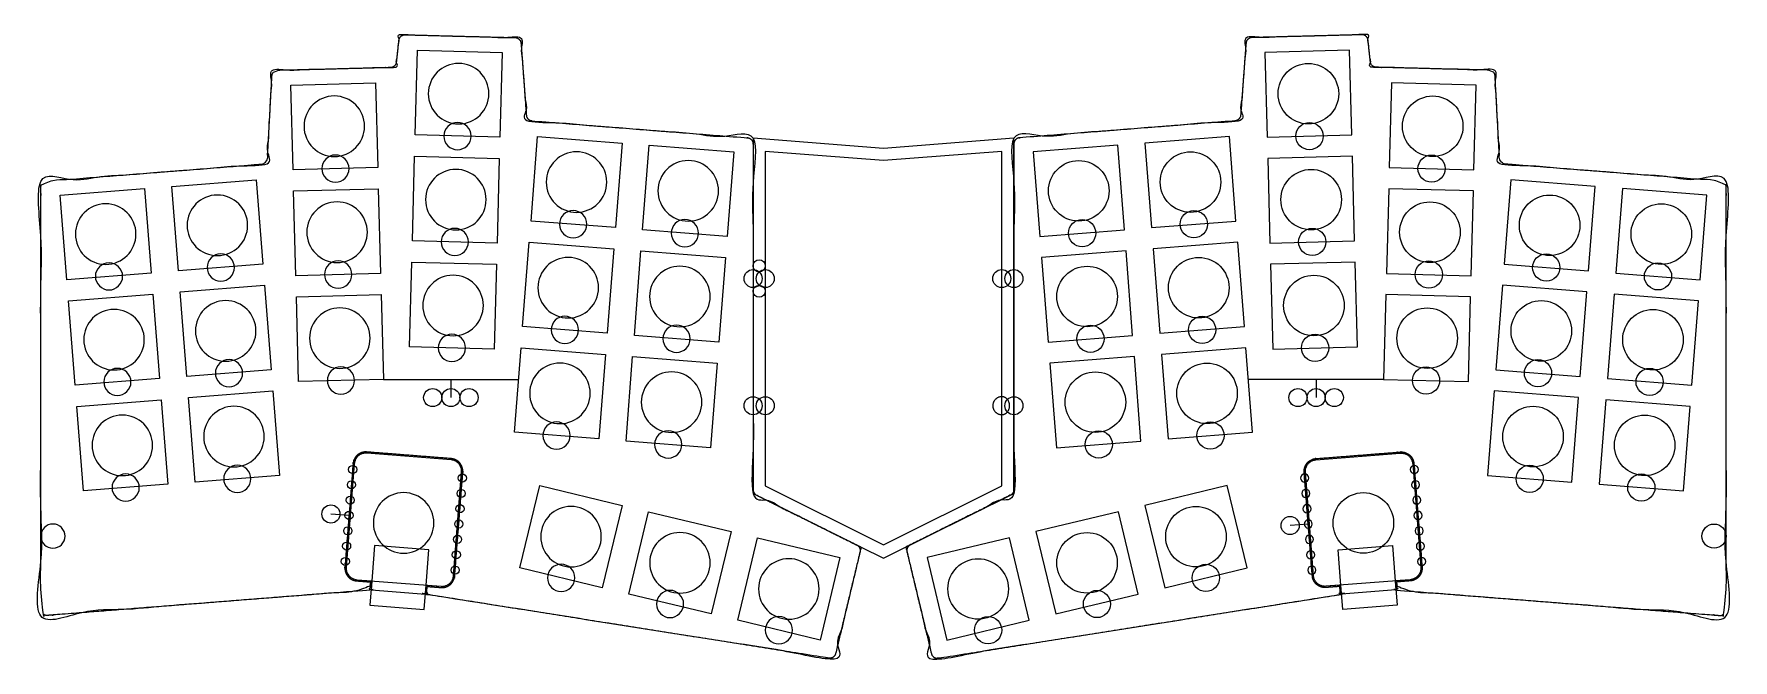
# Model space of a CAD drawing. Header units: millimetres. Extents: x -175 to 105, y -43 to 61.
import ezdxf

# ---------------------------------------------------------------- set-up
doc = ezdxf.new("R2010")
doc.units = ezdxf.units.MM
for name, color, linetype, true_color in [('helpers3', 18, 'Continuous', 0x000000), ('pcb-edgecuts', 204, 'Continuous', 0x7800b4), ('pcb-guides', 230, 'Continuous', 0xff0083)]:
    doc.layers.add(name, color=color, linetype=linetype, true_color=true_color)

msp = doc.modelspace()

# ---------------------------------------------------------------- linework, layer by layer
at = {"layer": 'helpers3'}
for points in [[(-38.69, -23.95), (-56.54, -15.07), (-56.54, 43.58), (-93.92, 46.52), (-94.93, 60.17), (-114.93, 60.7), (-115.51, 55.33), (-135.96, 54.79), (-136.8, 39.38), (-174.18, 36.44), (-174.18, -35.32), (-119.85, -31.04), (-119.74, -29.7), (-122.02, -29.52), (-122.17, -29.51), (-122.32, -29.48), (-122.46, -29.44), (-122.6, -29.39), (-122.74, -29.34), (-122.88, -29.27), (-123, -29.19), (-123.12, -29.1), (-123.24, -29.01), (-123.35, -28.9), (-123.45, -28.79), (-123.55, -28.67), (-123.63, -28.55), (-123.71, -28.42), (-123.77, -28.29), (-123.83, -28.15), (-123.88, -28), (-123.91, -27.86), (-123.94, -27.71), (-123.95, -27.56), (-123.96, -27.41), (-123.95, -27.26), (-122.61, -10.16), (-122.59, -10.02), (-122.56, -9.87), (-122.52, -9.73), (-122.48, -9.59), (-122.42, -9.45), (-122.35, -9.31), (-122.27, -9.18), (-122.18, -9.06), (-122.09, -8.95), (-121.99, -8.84), (-121.87, -8.73), (-121.76, -8.64), (-121.63, -8.56), (-121.5, -8.48), (-121.37, -8.41), (-121.23, -8.36), (-121.09, -8.31), (-120.94, -8.27), (-120.79, -8.25), (-120.64, -8.23), (-120.49, -8.23), (-120.35, -8.24), (-106.41, -9.33), (-106.26, -9.35), (-106.12, -9.38), (-105.98, -9.41), (-105.83, -9.46), (-105.69, -9.52), (-105.56, -9.59), (-105.43, -9.67), (-105.31, -9.75), (-105.19, -9.85), (-105.08, -9.95), (-104.98, -10.06), (-104.89, -10.18), (-104.8, -10.31), (-104.73, -10.44), (-104.66, -10.57), (-104.6, -10.71), (-104.56, -10.85), (-104.52, -11), (-104.49, -11.15), (-104.48, -11.29), (-104.48, -11.44), (-104.48, -11.59), (-105.83, -28.69), (-105.84, -28.84), (-105.87, -28.98), (-105.91, -29.13), (-105.96, -29.27), (-106.02, -29.41), (-106.09, -29.55), (-106.16, -29.67), (-106.25, -29.79), (-106.35, -29.91), (-106.45, -30.02), (-106.56, -30.12), (-106.68, -30.22), (-106.8, -30.3), (-106.93, -30.38), (-107.07, -30.44), (-107.2, -30.5), (-107.35, -30.55), (-107.49, -30.58), (-107.64, -30.61), (-107.79, -30.62), (-107.94, -30.63), (-108.09, -30.62), (-110.37, -30.44), (-110.47, -31.76), (-43.13, -42.43), (-38.69, -23.95)], [(-31.31, -23.95), (-13.46, -15.07), (-13.46, 43.58), (23.92, 46.52), (24.93, 60.17), (44.93, 60.7), (45.51, 55.33), (65.96, 54.79), (66.8, 39.38), (104.18, 36.44), (104.18, -35.32), (49.85, -31.04), (49.74, -29.7), (52.02, -29.52), (52.17, -29.51), (52.32, -29.48), (52.46, -29.44), (52.6, -29.39), (52.74, -29.34), (52.88, -29.27), (53, -29.19), (53.12, -29.1), (53.24, -29.01), (53.35, -28.9), (53.45, -28.79), (53.55, -28.67), (53.63, -28.55), (53.71, -28.42), (53.77, -28.29), (53.83, -28.15), (53.88, -28), (53.91, -27.86), (53.94, -27.71), (53.95, -27.56), (53.96, -27.41), (53.95, -27.26), (52.61, -10.16), (52.59, -10.02), (52.56, -9.87), (52.52, -9.73), (52.48, -9.59), (52.42, -9.45), (52.35, -9.31), (52.27, -9.18), (52.18, -9.06), (52.09, -8.95), (51.99, -8.84), (51.87, -8.73), (51.76, -8.64), (51.63, -8.56), (51.5, -8.48), (51.37, -8.41), (51.23, -8.36), (51.09, -8.31), (50.94, -8.27), (50.79, -8.25), (50.64, -8.23), (50.49, -8.23), (50.35, -8.24), (36.41, -9.33), (36.26, -9.35), (36.12, -9.38), (35.98, -9.41), (35.83, -9.46), (35.69, -9.52), (35.56, -9.59), (35.43, -9.67), (35.31, -9.75), (35.19, -9.85), (35.08, -9.95), (34.98, -10.06), (34.89, -10.18), (34.8, -10.31), (34.73, -10.44), (34.66, -10.57), (34.6, -10.71), (34.56, -10.85), (34.52, -11), (34.49, -11.15), (34.48, -11.29), (34.48, -11.44), (34.48, -11.59), (35.83, -28.69), (35.84, -28.84), (35.87, -28.98), (35.91, -29.13), (35.96, -29.27), (36.02, -29.41), (36.09, -29.55), (36.16, -29.67), (36.25, -29.79), (36.35, -29.91), (36.45, -30.02), (36.56, -30.12), (36.68, -30.22), (36.8, -30.3), (36.93, -30.38), (37.07, -30.44), (37.2, -30.5), (37.35, -30.55), (37.49, -30.58), (37.64, -30.61), (37.79, -30.62), (37.94, -30.63), (38.09, -30.62), (40.37, -30.44), (40.47, -31.76), (-26.87, -42.43), (-31.31, -23.95)]]:
    msp.add_open_spline(points, degree=1, knots=[0, 0, 19.936285, 78.586355, 116.086355, 129.776486, 149.776486, 155.177908, 175.627199, 191.061565, 228.561565, 300.31621, 354.818609, 356.159046, 358.446869, 358.595399, 358.74432, 358.891594, 359.042783, 359.194603, 359.347394, 359.494757, 359.644408, 359.794646, 359.944856, 360.095985, 360.247114, 360.397324, 360.547562, 360.697213, 360.844577, 360.997368, 361.149187, 361.300376, 361.44765, 361.596571, 361.745102, 378.897507, 379.046038, 379.194959, 379.342233, 379.493422, 379.645241, 379.798032, 379.945396, 380.095047, 380.245285, 380.395495, 380.546624, 380.697753, 380.847963, 380.998201, 381.147852, 381.295215, 381.448006, 381.599826, 381.751015, 381.898289, 382.04721, 382.19574, 396.173145, 396.321676, 396.470597, 396.617871, 396.76906, 396.92088, 397.073671, 397.221034, 397.370685, 397.520923, 397.671133, 397.822262, 397.973391, 398.123601, 398.273839, 398.42349, 398.570854, 398.723644, 398.875464, 399.026653, 399.173927, 399.322848, 399.471379, 416.623784, 416.772315, 416.921236, 417.068509, 417.219699, 417.371518, 417.524309, 417.671672, 417.821324, 417.971562, 418.121772, 418.2729, 418.424029, 418.574239, 418.724477, 418.874129, 419.021492, 419.174283, 419.326102, 419.477292, 419.624565, 419.773486, 419.922017, 422.20984, 423.53434, 491.719338, 510.719338, 510.719338], dxfattribs=at)
at = {"layer": 'pcb-edgecuts'}
for points in [[(-56.54, 43.58), (-56.54, -15.07), (-38.69, -23.95), (-35, -25.79), (-13.46, -15.07), (-13.46, 43.58), (-35, 41.88)], [(-54.54, 41.41), (-54.54, -13.83), (-35, -23.56), (-15.46, -13.83), (-15.46, 41.41), (-35, 39.88)]]:
    msp.add_lwpolyline(points, close=True, dxfattribs=at)
for centre in [(-55.54, 22.52), (-55.54, 18.31)]:
    msp.add_circle(centre, 1, dxfattribs=at)
for points in [[(-38.88, -24.73), (-38.69, -23.95), (-39.4, -23.6), (-47.69, -19.47), (-55.98, -15.35), (-56.54, -15.07), (-56.54, -14.45), (-56.54, 14.1), (-56.54, 42.65), (-56.54, 43.58), (-57.46, 43.65), (-75.26, 45.05), (-93.07, 46.45), (-93.92, 46.52), (-93.99, 47.38), (-94.43, 53.32), (-94.87, 59.27), (-94.93, 60.17), (-95.84, 60.2), (-104.92, 60.43), (-114.01, 60.67), (-114.93, 60.7), (-115.03, 59.78), (-115.22, 57.99), (-115.42, 56.2), (-115.51, 55.33), (-116.39, 55.3), (-125.71, 55.06), (-135.03, 54.82), (-135.96, 54.79), (-136.01, 53.87), (-136.38, 47.06), (-136.75, 40.25), (-136.8, 39.38), (-137.67, 39.31), (-155.46, 37.91), (-173.26, 36.51), (-174.18, 36.44), (-174.18, 35.51), (-174.18, 0.64), (-174.18, -34.23), (-174.18, -34.67), (-173.86, -34.97), (-173.54, -35.27), (-173.1, -35.23), (-146.47, -33.14), (-119.85, -31.04), (-119.79, -30.37), (-119.74, -29.7), (-120.88, -29.61), (-122.02, -29.52), (-122.1, -29.52), (-122.17, -29.51), (-122.24, -29.49), (-122.32, -29.48), (-122.39, -29.46), (-122.46, -29.44), (-122.53, -29.42), (-122.6, -29.39), (-122.67, -29.36), (-122.74, -29.34), (-122.81, -29.3), (-122.88, -29.27), (-122.94, -29.23), (-123, -29.19), (-123.06, -29.15), (-123.12, -29.1), (-123.18, -29.05), (-123.24, -29.01), (-123.3, -28.96), (-123.35, -28.9), (-123.4, -28.85), (-123.45, -28.79), (-123.5, -28.73), (-123.55, -28.67), (-123.59, -28.61), (-123.63, -28.55), (-123.67, -28.49), (-123.71, -28.42), (-123.74, -28.35), (-123.77, -28.29), (-123.8, -28.22), (-123.83, -28.15), (-123.85, -28.08), (-123.88, -28), (-123.9, -27.93), (-123.91, -27.86), (-123.93, -27.78), (-123.94, -27.71), (-123.95, -27.64), (-123.95, -27.56), (-123.95, -27.49), (-123.96, -27.41), (-123.95, -27.34), (-123.95, -27.26), (-123.28, -18.71), (-122.61, -10.16), (-122.6, -10.09), (-122.59, -10.02), (-122.57, -9.94), (-122.56, -9.87), (-122.54, -9.8), (-122.52, -9.73), (-122.5, -9.66), (-122.48, -9.59), (-122.45, -9.52), (-122.42, -9.45), (-122.38, -9.38), (-122.35, -9.31), (-122.31, -9.25), (-122.27, -9.18), (-122.23, -9.12), (-122.18, -9.06), (-122.14, -9), (-122.09, -8.95), (-122.04, -8.89), (-121.99, -8.84), (-121.93, -8.78), (-121.87, -8.73), (-121.81, -8.69), (-121.76, -8.64), (-121.69, -8.6), (-121.63, -8.56), (-121.57, -8.52), (-121.5, -8.48), (-121.43, -8.45), (-121.37, -8.41), (-121.3, -8.39), (-121.23, -8.36), (-121.16, -8.33), (-121.09, -8.31), (-121.01, -8.29), (-120.94, -8.27), (-120.86, -8.26), (-120.79, -8.25), (-120.72, -8.24), (-120.64, -8.23), (-120.57, -8.23), (-120.49, -8.23), (-120.42, -8.23), (-120.35, -8.24), (-113.38, -8.78), (-106.41, -9.33), (-106.34, -9.34), (-106.26, -9.35), (-106.19, -9.36), (-106.12, -9.38), (-106.05, -9.4), (-105.98, -9.41), (-105.9, -9.44), (-105.83, -9.46), (-105.76, -9.49), (-105.69, -9.52), (-105.62, -9.56), (-105.56, -9.59), (-105.49, -9.63), (-105.43, -9.67), (-105.37, -9.71), (-105.31, -9.75), (-105.25, -9.8), (-105.19, -9.85), (-105.14, -9.9), (-105.08, -9.95), (-105.03, -10.01), (-104.98, -10.06), (-104.93, -10.12), (-104.89, -10.18), (-104.84, -10.24), (-104.8, -10.31), (-104.76, -10.37), (-104.73, -10.44), (-104.69, -10.5), (-104.66, -10.57), (-104.63, -10.64), (-104.6, -10.71), (-104.58, -10.78), (-104.56, -10.85), (-104.54, -10.92), (-104.52, -11), (-104.51, -11.07), (-104.49, -11.15), (-104.49, -11.22), (-104.48, -11.29), (-104.48, -11.37), (-104.48, -11.44), (-104.48, -11.52), (-104.48, -11.59), (-105.15, -20.14), (-105.83, -28.69), (-105.84, -28.76), (-105.84, -28.84), (-105.86, -28.91), (-105.87, -28.98), (-105.89, -29.06), (-105.91, -29.13), (-105.93, -29.2), (-105.96, -29.27), (-105.99, -29.34), (-106.02, -29.41), (-106.05, -29.48), (-106.09, -29.55), (-106.12, -29.61), (-106.16, -29.67), (-106.21, -29.73), (-106.25, -29.79), (-106.3, -29.85), (-106.35, -29.91), (-106.4, -29.97), (-106.45, -30.02), (-106.5, -30.07), (-106.56, -30.12), (-106.62, -30.17), (-106.68, -30.22), (-106.74, -30.26), (-106.8, -30.3), (-106.87, -30.34), (-106.93, -30.38), (-107, -30.41), (-107.07, -30.44), (-107.13, -30.47), (-107.2, -30.5), (-107.27, -30.52), (-107.35, -30.55), (-107.42, -30.56), (-107.49, -30.58), (-107.57, -30.6), (-107.64, -30.61), (-107.72, -30.62), (-107.79, -30.62), (-107.86, -30.62), (-107.94, -30.63), (-108.01, -30.62), (-108.09, -30.62), (-109.23, -30.53), (-110.37, -30.44), (-110.42, -31.1), (-110.47, -31.76), (-77.26, -37.02), (-44.04, -42.28), (-43.13, -42.43), (-42.91, -41.53), (-40.89, -33.13), (-38.88, -24.73)], [(-31.12, -24.73), (-31.31, -23.95), (-30.6, -23.6), (-22.31, -19.47), (-14.02, -15.35), (-13.46, -15.07), (-13.46, -14.45), (-13.46, 14.1), (-13.46, 42.65), (-13.46, 43.58), (-12.54, 43.65), (5.26, 45.05), (23.07, 46.45), (23.92, 46.52), (23.99, 47.38), (24.43, 53.32), (24.87, 59.27), (24.93, 60.17), (25.84, 60.2), (34.92, 60.43), (44.01, 60.67), (44.93, 60.7), (45.03, 59.78), (45.22, 57.99), (45.42, 56.2), (45.51, 55.33), (46.39, 55.3), (55.71, 55.06), (65.03, 54.82), (65.96, 54.79), (66.01, 53.87), (66.38, 47.06), (66.75, 40.25), (66.8, 39.38), (67.67, 39.31), (85.46, 37.91), (103.26, 36.51), (104.18, 36.44), (104.18, 35.51), (104.18, 0.64), (104.18, -34.23), (104.18, -34.67), (103.86, -34.97), (103.54, -35.27), (103.1, -35.23), (76.47, -33.14), (49.85, -31.04), (49.79, -30.37), (49.74, -29.7), (50.88, -29.61), (52.02, -29.52), (52.1, -29.52), (52.17, -29.51), (52.24, -29.49), (52.32, -29.48), (52.39, -29.46), (52.46, -29.44), (52.53, -29.42), (52.6, -29.39), (52.67, -29.36), (52.74, -29.34), (52.81, -29.3), (52.88, -29.27), (52.94, -29.23), (53, -29.19), (53.06, -29.15), (53.12, -29.1), (53.18, -29.05), (53.24, -29.01), (53.3, -28.96), (53.35, -28.9), (53.4, -28.85), (53.45, -28.79), (53.5, -28.73), (53.55, -28.67), (53.59, -28.61), (53.63, -28.55), (53.67, -28.49), (53.71, -28.42), (53.74, -28.35), (53.77, -28.29), (53.8, -28.22), (53.83, -28.15), (53.85, -28.08), (53.88, -28), (53.9, -27.93), (53.91, -27.86), (53.93, -27.78), (53.94, -27.71), (53.95, -27.64), (53.95, -27.56), (53.95, -27.49), (53.96, -27.41), (53.95, -27.34), (53.95, -27.26), (53.28, -18.71), (52.61, -10.16), (52.6, -10.09), (52.59, -10.02), (52.57, -9.94), (52.56, -9.87), (52.54, -9.8), (52.52, -9.73), (52.5, -9.66), (52.48, -9.59), (52.45, -9.52), (52.42, -9.45), (52.38, -9.38), (52.35, -9.31), (52.31, -9.25), (52.27, -9.18), (52.23, -9.12), (52.18, -9.06), (52.14, -9), (52.09, -8.95), (52.04, -8.89), (51.99, -8.84), (51.93, -8.78), (51.87, -8.73), (51.81, -8.69), (51.76, -8.64), (51.69, -8.6), (51.63, -8.56), (51.57, -8.52), (51.5, -8.48), (51.43, -8.45), (51.37, -8.41), (51.3, -8.39), (51.23, -8.36), (51.16, -8.33), (51.09, -8.31), (51.01, -8.29), (50.94, -8.27), (50.86, -8.26), (50.79, -8.25), (50.72, -8.24), (50.64, -8.23), (50.57, -8.23), (50.49, -8.23), (50.42, -8.23), (50.35, -8.24), (43.38, -8.78), (36.41, -9.33), (36.34, -9.34), (36.26, -9.35), (36.19, -9.36), (36.12, -9.38), (36.05, -9.4), (35.98, -9.41), (35.9, -9.44), (35.83, -9.46), (35.76, -9.49), (35.69, -9.52), (35.62, -9.56), (35.56, -9.59), (35.49, -9.63), (35.43, -9.67), (35.37, -9.71), (35.31, -9.75), (35.25, -9.8), (35.19, -9.85), (35.14, -9.9), (35.08, -9.95), (35.03, -10.01), (34.98, -10.06), (34.93, -10.12), (34.89, -10.18), (34.84, -10.24), (34.8, -10.31), (34.76, -10.37), (34.73, -10.44), (34.69, -10.5), (34.66, -10.57), (34.63, -10.64), (34.6, -10.71), (34.58, -10.78), (34.56, -10.85), (34.54, -10.92), (34.52, -11), (34.51, -11.07), (34.49, -11.15), (34.49, -11.22), (34.48, -11.29), (34.48, -11.37), (34.48, -11.44), (34.48, -11.52), (34.48, -11.59), (35.15, -20.14), (35.83, -28.69), (35.84, -28.76), (35.84, -28.84), (35.86, -28.91), (35.87, -28.98), (35.89, -29.06), (35.91, -29.13), (35.93, -29.2), (35.96, -29.27), (35.99, -29.34), (36.02, -29.41), (36.05, -29.48), (36.09, -29.55), (36.12, -29.61), (36.16, -29.67), (36.21, -29.73), (36.25, -29.79), (36.3, -29.85), (36.35, -29.91), (36.4, -29.97), (36.45, -30.02), (36.5, -30.07), (36.56, -30.12), (36.62, -30.17), (36.68, -30.22), (36.74, -30.26), (36.8, -30.3), (36.87, -30.34), (36.93, -30.38), (37, -30.41), (37.07, -30.44), (37.13, -30.47), (37.2, -30.5), (37.27, -30.52), (37.35, -30.55), (37.42, -30.56), (37.49, -30.58), (37.57, -30.6), (37.64, -30.61), (37.72, -30.62), (37.79, -30.62), (37.86, -30.62), (37.94, -30.63), (38.01, -30.62), (38.09, -30.62), (39.23, -30.53), (40.37, -30.44), (40.42, -31.1), (40.47, -31.76), (7.26, -37.02), (-25.96, -42.28), (-26.87, -42.43), (-27.09, -41.53), (-29.11, -33.13), (-31.12, -24.73)]]:
    msp.add_rational_spline(points, [1, 0.78236108422, 1, 1, 1, 0.850143358722, 1, 1, 1, 0.734322509436, 1, 1, 1, 0.758868967826, 1, 1, 1, 0.741561359101, 1, 1, 1, 0.735804092121, 1, 1, 1, 0.753278834836, 1, 1, 1, 0.735005085833, 1, 1, 1, 0.752502801215, 1, 1, 1, 0.734322509436, 1, 1, 1, 0.916187957117, 1, 0.916187957117, 1, 1, 1, 1, 1, 1, 1, 1, 1, 1, 1, 1, 1, 1, 1, 1, 1, 1, 1, 1, 1, 1, 1, 1, 1, 1, 1, 1, 1, 1, 1, 1, 1, 1, 1, 1, 1, 1, 1, 1, 1, 1, 1, 1, 1, 1, 1, 1, 1, 1, 1, 1, 1, 1, 1, 1, 1, 1, 1, 1, 1, 1, 1, 1, 1, 1, 1, 1, 1, 1, 1, 1, 1, 1, 1, 1, 1, 1, 1, 1, 1, 1, 1, 1, 1, 1, 1, 1, 1, 1, 1, 1, 1, 1, 1, 1, 1, 1, 1, 1, 1, 1, 1, 1, 1, 1, 1, 1, 1, 1, 1, 1, 1, 1, 1, 1, 1, 1, 1, 1, 1, 1, 1, 1, 1, 1, 1, 1, 1, 1, 1, 1, 1, 1, 1, 1, 1, 1, 1, 1, 1, 1, 1, 1, 1, 1, 1, 1, 1, 1, 1, 1, 1, 1, 1, 1, 1, 1, 1, 1, 1, 1, 1, 1, 1, 1, 1, 1, 1, 1, 1, 1, 1, 1, 1, 1, 1, 1, 1, 1, 1, 1, 1, 1, 1, 1, 1, 1, 1, 1, 1, 1, 1, 1, 1, 0.734322509436, 1, 1, 1], degree=2, knots=[0, 0, 0, 1.344697, 1.344697, 19.865531, 19.865531, 20.974609, 20.974609, 78.08092, 78.08092, 79.573177, 79.573177, 115.29061, 115.29061, 116.709053, 116.709053, 128.636316, 128.636316, 130.107119, 130.107119, 148.28208, 148.28208, 149.769966, 149.769966, 153.377924, 153.377924, 154.81345, 154.81345, 173.467097, 173.467097, 174.957341, 174.957341, 188.593982, 188.593982, 190.031867, 190.031867, 225.732278, 225.732278, 227.224534, 227.224534, 296.972995, 296.972995, 297.797663, 297.797663, 298.622331, 298.622331, 352.042937, 352.042937, 353.383374, 353.383374, 355.671196, 355.671196, 355.819727, 355.819727, 355.968648, 355.968648, 356.115922, 356.115922, 356.267111, 356.267111, 356.41893, 356.41893, 356.571721, 356.571721, 356.719085, 356.719085, 356.868736, 356.868736, 357.018974, 357.018974, 357.169184, 357.169184, 357.320313, 357.320313, 357.471442, 357.471442, 357.621652, 357.621652, 357.77189, 357.77189, 357.921541, 357.921541, 358.068904, 358.068904, 358.221695, 358.221695, 358.373515, 358.373515, 358.524704, 358.524704, 358.671978, 358.671978, 358.820899, 358.820899, 358.96943, 358.96943, 376.121834, 376.121834, 376.270365, 376.270365, 376.419286, 376.419286, 376.56656, 376.56656, 376.717749, 376.717749, 376.869569, 376.869569, 377.02236, 377.02236, 377.169723, 377.169723, 377.319374, 377.319374, 377.469612, 377.469612, 377.619822, 377.619822, 377.770951, 377.770951, 377.92208, 377.92208, 378.07229, 378.07229, 378.222528, 378.222528, 378.372179, 378.372179, 378.519543, 378.519543, 378.672334, 378.672334, 378.824153, 378.824153, 378.975342, 378.975342, 379.122616, 379.122616, 379.271537, 379.271537, 379.420068, 379.420068, 393.397473, 393.397473, 393.546004, 393.546004, 393.694925, 393.694925, 393.842199, 393.842199, 393.993388, 393.993388, 394.145207, 394.145207, 394.297998, 394.297998, 394.445362, 394.445362, 394.595013, 394.595013, 394.745251, 394.745251, 394.895461, 394.895461, 395.04659, 395.04659, 395.197719, 395.197719, 395.347929, 395.347929, 395.498166, 395.498166, 395.647818, 395.647818, 395.795181, 395.795181, 395.947972, 395.947972, 396.099791, 396.099791, 396.250981, 396.250981, 396.398254, 396.398254, 396.547175, 396.547175, 396.695706, 396.695706, 413.848111, 413.848111, 413.996642, 413.996642, 414.145563, 414.145563, 414.292837, 414.292837, 414.444026, 414.444026, 414.595846, 414.595846, 414.748637, 414.748637, 414.896, 414.896, 415.045651, 415.045651, 415.195889, 415.195889, 415.346099, 415.346099, 415.497228, 415.497228, 415.648357, 415.648357, 415.798567, 415.798567, 415.948805, 415.948805, 416.098456, 416.098456, 416.245819, 416.245819, 416.39861, 416.39861, 416.55043, 416.55043, 416.701619, 416.701619, 416.848893, 416.848893, 416.997814, 416.997814, 417.146345, 417.146345, 419.434167, 419.434167, 420.758668, 420.758668, 488.019275, 488.019275, 489.511532, 489.511532, 506.791057, 506.791057, 506.791057], dxfattribs=at)
at = {"layer": 'pcb-guides'}
for points in [[(-98.36, 43.76), (-112.36, 44.12), (-111.99, 58.12), (-98, 57.75)], [(28.36, 43.76), (42.36, 44.12), (41.99, 58.12), (28, 57.75)], [(-118.53, 38.74), (-132.53, 38.38), (-132.89, 52.37), (-118.9, 52.74)], [(48.53, 38.74), (62.53, 38.38), (62.89, 52.37), (48.9, 52.74)], [(-79.27, 28.82), (-93.22, 29.91), (-92.13, 43.87), (-78.17, 42.77)], [(-60.82, 27.36), (-74.78, 28.46), (-73.68, 42.42), (-59.73, 41.32)], [(-9.18, 27.36), (4.78, 28.46), (3.68, 42.42), (-10.27, 41.32)], [(9.27, 28.82), (23.22, 29.91), (22.13, 43.87), (8.17, 42.77)], [(-98.82, 26.26), (-112.82, 26.63), (-112.45, 40.63), (-98.46, 40.26)], [(28.82, 26.26), (42.82, 26.63), (42.45, 40.63), (28.46, 40.26)], [(-137.49, 22.77), (-151.45, 21.68), (-152.55, 35.63), (-138.59, 36.73)], [(67.49, 22.77), (81.45, 21.68), (82.55, 35.63), (68.59, 36.73)], [(-155.94, 21.32), (-169.89, 20.22), (-170.99, 34.18), (-157.04, 35.28)], [(-118.07, 21.25), (-132.07, 20.88), (-132.43, 34.88), (-118.44, 35.24)], [(48.07, 21.25), (62.07, 20.88), (62.43, 34.88), (48.44, 35.24)], [(85.94, 21.32), (99.89, 20.22), (100.99, 34.18), (87.04, 35.28)], [(-80.64, 11.37), (-94.6, 12.47), (-93.5, 26.43), (-79.54, 25.33)], [(10.64, 11.37), (24.6, 12.47), (23.5, 26.43), (9.54, 25.33)], [(-99.28, 8.77), (-113.28, 9.14), (-112.91, 23.13), (-98.91, 22.76)], [(-62.2, 9.92), (-76.15, 11.02), (-75.06, 24.97), (-61.1, 23.88)], [(-7.8, 9.92), (6.15, 11.02), (5.06, 24.97), (-8.9, 23.88)], [(29.28, 8.77), (43.28, 9.14), (42.91, 23.13), (28.91, 22.76)], [(-154.56, 3.88), (-168.52, 2.78), (-169.62, 16.74), (-155.66, 17.83)], [(-136.12, 5.33), (-150.08, 4.23), (-151.18, 18.19), (-137.22, 19.29)], [(-117.61, 3.75), (-131.61, 3.39), (-131.98, 17.38), (-117.98, 17.75)], [(47.61, 3.75), (61.61, 3.39), (61.98, 17.38), (47.98, 17.75)], [(66.12, 5.33), (80.08, 4.23), (81.18, 18.19), (67.22, 19.29)], [(84.56, 3.88), (98.52, 2.78), (99.62, 16.74), (85.66, 17.83)], [(-82.01, -6.08), (-95.97, -4.98), (-94.87, 8.98), (-80.92, 7.88)], [(12.01, -6.08), (25.97, -4.98), (24.87, 8.98), (10.92, 7.88)], [(-63.57, -7.53), (-77.53, -6.43), (-76.43, 7.53), (-62.47, 6.43)], [(-6.43, -7.53), (7.53, -6.43), (6.43, 7.53), (-7.53, 6.43)], [(-153.19, -13.57), (-167.15, -14.67), (-168.25, -0.71), (-154.29, 0.39)], [(-134.75, -12.12), (-148.71, -13.22), (-149.8, 0.74), (-135.85, 1.84)], [(64.75, -12.12), (78.71, -13.22), (79.8, 0.74), (65.85, 1.84)], [(83.19, -13.57), (97.15, -14.67), (98.25, -0.71), (84.29, 0.39)], [(-123.75, -27.28), (-123.76, -27.41), (-123.75, -27.55), (-123.74, -27.68), (-123.72, -27.82), (-123.68, -27.95), (-123.64, -28.08), (-123.59, -28.2), (-123.53, -28.33), (-123.46, -28.44), (-123.39, -28.56), (-123.3, -28.66), (-123.21, -28.76), (-123.11, -28.86), (-123, -28.94), (-122.89, -29.02), (-122.78, -29.09), (-122.66, -29.15), (-122.53, -29.21), (-122.4, -29.25), (-122.27, -29.28), (-122.14, -29.31), (-122, -29.33), (-108.07, -30.42), (-107.94, -30.43), (-107.8, -30.42), (-107.67, -30.41), (-107.53, -30.39), (-107.4, -30.35), (-107.27, -30.31), (-107.15, -30.26), (-107.03, -30.2), (-106.91, -30.13), (-106.8, -30.06), (-106.69, -29.97), (-106.59, -29.88), (-106.5, -29.78), (-106.41, -29.67), (-106.33, -29.56), (-106.26, -29.45), (-106.2, -29.33), (-106.14, -29.2), (-106.1, -29.07), (-106.07, -28.94), (-106.04, -28.81), (-106.03, -28.67), (-104.68, -11.58), (-104.68, -11.44), (-104.68, -11.31), (-104.69, -11.17), (-104.72, -11.04), (-104.75, -10.91), (-104.79, -10.78), (-104.84, -10.65), (-104.9, -10.53), (-104.97, -10.41), (-105.05, -10.3), (-105.13, -10.19), (-105.22, -10.09), (-105.32, -10), (-105.43, -9.91), (-105.54, -9.84), (-105.65, -9.77), (-105.78, -9.7), (-105.9, -9.65), (-106.03, -9.61), (-106.16, -9.57), (-106.29, -9.55), (-106.43, -9.53), (-120.36, -8.43), (-120.49, -8.43), (-120.63, -8.43), (-120.76, -8.45), (-120.9, -8.47), (-121.03, -8.5), (-121.16, -8.54), (-121.29, -8.6), (-121.41, -8.66), (-121.52, -8.73), (-121.64, -8.8), (-121.74, -8.89), (-121.85, -8.98), (-121.94, -9.08), (-122.02, -9.18), (-122.1, -9.29), (-122.17, -9.41), (-122.24, -9.53), (-122.29, -9.66), (-122.33, -9.79), (-122.36, -9.91), (-122.39, -10.05), (-122.41, -10.18)], [(-122.41, -10.18), (-123.75, -27.28), (-123.76, -27.41), (-123.75, -27.55), (-123.74, -27.68), (-123.72, -27.82), (-123.68, -27.95), (-123.64, -28.08), (-123.59, -28.2), (-123.53, -28.33), (-123.46, -28.44), (-123.39, -28.56), (-123.3, -28.66), (-123.21, -28.76), (-123.11, -28.86), (-123, -28.94), (-122.89, -29.02), (-122.78, -29.09), (-122.66, -29.15), (-122.53, -29.21), (-122.4, -29.25), (-122.27, -29.28), (-122.14, -29.31), (-122, -29.33), (-119.53, -29.52), (-119.84, -33.56), (-110.87, -34.26), (-110.55, -30.23), (-108.07, -30.42), (-107.94, -30.43), (-107.8, -30.42), (-107.67, -30.41), (-107.53, -30.39), (-107.4, -30.35), (-107.27, -30.31), (-107.15, -30.26), (-107.03, -30.2), (-106.91, -30.13), (-106.8, -30.06), (-106.69, -29.97), (-106.59, -29.88), (-106.5, -29.78), (-106.41, -29.67), (-106.33, -29.56), (-106.26, -29.45), (-106.2, -29.33), (-106.14, -29.2), (-106.1, -29.07), (-106.07, -28.94), (-106.04, -28.81), (-106.03, -28.67), (-104.68, -11.58), (-104.68, -11.44), (-104.68, -11.31), (-104.69, -11.17), (-104.72, -11.04), (-104.75, -10.91), (-104.79, -10.78), (-104.84, -10.65), (-104.9, -10.53), (-104.97, -10.41), (-105.05, -10.3), (-105.13, -10.19), (-105.22, -10.09), (-105.32, -10), (-105.43, -9.91), (-105.54, -9.84), (-105.65, -9.77), (-105.78, -9.7), (-105.9, -9.65), (-106.03, -9.61), (-106.16, -9.57), (-106.29, -9.55), (-106.43, -9.53), (-120.36, -8.43), (-120.49, -8.43), (-120.63, -8.43), (-120.76, -8.45), (-120.9, -8.47), (-121.03, -8.5), (-121.16, -8.54), (-121.29, -8.6), (-121.41, -8.66), (-121.52, -8.73), (-121.64, -8.8), (-121.74, -8.89), (-121.85, -8.98), (-121.94, -9.08), (-122.02, -9.18), (-122.1, -9.29), (-122.17, -9.41), (-122.24, -9.53), (-122.29, -9.66), (-122.33, -9.79), (-122.36, -9.91), (-122.39, -10.05)], [(52.41, -10.18), (53.75, -27.28), (53.76, -27.41), (53.75, -27.55), (53.74, -27.68), (53.72, -27.82), (53.68, -27.95), (53.64, -28.08), (53.59, -28.2), (53.53, -28.33), (53.46, -28.44), (53.39, -28.56), (53.3, -28.66), (53.21, -28.76), (53.11, -28.86), (53, -28.94), (52.89, -29.02), (52.78, -29.09), (52.66, -29.15), (52.53, -29.21), (52.4, -29.25), (52.27, -29.28), (52.14, -29.31), (52, -29.33), (49.53, -29.52), (49.84, -33.56), (40.87, -34.26), (40.55, -30.23), (38.07, -30.42), (37.94, -30.43), (37.8, -30.42), (37.67, -30.41), (37.53, -30.39), (37.4, -30.35), (37.27, -30.31), (37.15, -30.26), (37.03, -30.2), (36.91, -30.13), (36.8, -30.06), (36.69, -29.97), (36.59, -29.88), (36.5, -29.78), (36.41, -29.67), (36.33, -29.56), (36.26, -29.45), (36.2, -29.33), (36.14, -29.2), (36.1, -29.07), (36.07, -28.94), (36.04, -28.81), (36.03, -28.67), (34.68, -11.58), (34.68, -11.44), (34.68, -11.31), (34.69, -11.17), (34.72, -11.04), (34.75, -10.91), (34.79, -10.78), (34.84, -10.65), (34.9, -10.53), (34.97, -10.41), (35.05, -10.3), (35.13, -10.19), (35.22, -10.09), (35.32, -10), (35.43, -9.91), (35.54, -9.84), (35.65, -9.77), (35.78, -9.7), (35.9, -9.65), (36.03, -9.61), (36.16, -9.57), (36.29, -9.55), (36.43, -9.53), (50.36, -8.43), (50.49, -8.43), (50.63, -8.43), (50.76, -8.45), (50.9, -8.47), (51.03, -8.5), (51.16, -8.54), (51.29, -8.6), (51.41, -8.66), (51.52, -8.73), (51.64, -8.8), (51.74, -8.89), (51.85, -8.98), (51.94, -9.08), (52.02, -9.18), (52.1, -9.29), (52.17, -9.41), (52.24, -9.53), (52.29, -9.66), (52.33, -9.79), (52.36, -9.91), (52.39, -10.05)], [(53.75, -27.28), (53.76, -27.41), (53.75, -27.55), (53.74, -27.68), (53.72, -27.82), (53.68, -27.95), (53.64, -28.08), (53.59, -28.2), (53.53, -28.33), (53.46, -28.44), (53.39, -28.56), (53.3, -28.66), (53.21, -28.76), (53.11, -28.86), (53, -28.94), (52.89, -29.02), (52.78, -29.09), (52.66, -29.15), (52.53, -29.21), (52.4, -29.25), (52.27, -29.28), (52.14, -29.31), (52, -29.33), (38.07, -30.42), (37.94, -30.43), (37.8, -30.42), (37.67, -30.41), (37.53, -30.39), (37.4, -30.35), (37.27, -30.31), (37.15, -30.26), (37.03, -30.2), (36.91, -30.13), (36.8, -30.06), (36.69, -29.97), (36.59, -29.88), (36.5, -29.78), (36.41, -29.67), (36.33, -29.56), (36.26, -29.45), (36.2, -29.33), (36.14, -29.2), (36.1, -29.07), (36.07, -28.94), (36.04, -28.81), (36.03, -28.67), (34.68, -11.58), (34.68, -11.44), (34.68, -11.31), (34.69, -11.17), (34.72, -11.04), (34.75, -10.91), (34.79, -10.78), (34.84, -10.65), (34.9, -10.53), (34.97, -10.41), (35.05, -10.3), (35.13, -10.19), (35.22, -10.09), (35.32, -10), (35.43, -9.91), (35.54, -9.84), (35.65, -9.77), (35.78, -9.7), (35.9, -9.65), (36.03, -9.61), (36.16, -9.57), (36.29, -9.55), (36.43, -9.53), (50.36, -8.43), (50.49, -8.43), (50.63, -8.43), (50.76, -8.45), (50.9, -8.47), (51.03, -8.5), (51.16, -8.54), (51.29, -8.6), (51.41, -8.66), (51.52, -8.73), (51.64, -8.8), (51.74, -8.89), (51.85, -8.98), (51.94, -9.08), (52.02, -9.18), (52.1, -9.29), (52.17, -9.41), (52.24, -9.53), (52.29, -9.66), (52.33, -9.79), (52.36, -9.91), (52.39, -10.05), (52.41, -10.18)], [(-81.44, -30.66), (-95.05, -27.39), (-91.78, -13.78), (-78.17, -17.05)], [(11.44, -30.66), (25.05, -27.39), (21.78, -13.78), (8.17, -17.05)], [(-63.45, -34.98), (-77.06, -31.71), (-73.79, -18.1), (-60.18, -21.37)], [(-6.55, -34.98), (7.06, -31.71), (3.79, -18.1), (-9.82, -21.37)], [(-45.46, -39.3), (-59.07, -36.03), (-55.8, -22.42), (-42.19, -25.68)], [(-24.54, -39.3), (-10.93, -36.03), (-14.2, -22.42), (-27.81, -25.68)], [(-110.09, -24.4), (-119.07, -23.7), (-119.64, -31.02), (-110.67, -31.73)], [(40.09, -24.4), (49.07, -23.7), (49.64, -31.02), (40.67, -31.73)]]:
    msp.add_lwpolyline(points, close=True, dxfattribs=at)
for points in [[(-117.61, 3.75), (-95.28, 3.75)], [(-106.45, 3.75), (-106.45, 0.75)], [(47.61, 3.75), (25.28, 3.75)], [(36.45, 3.75), (36.45, 0.75)], [(-123.22, -18.04), (-123.33, -19.39), (-123.28, -18.71), (-126.27, -18.48)], [(35.15, -20.14), (32.16, -20.38)]]:
    msp.add_lwpolyline(points, dxfattribs=at)
at = {"layer": 'pcb-guides', "extrusion": (0, 0, -1)}
for centre, radius in [((105.18, 50.94), 5), ((125.71, 45.56), 5), ((105.36, 43.94), 2.25), ((125.53, 38.56), 2.25), ((85.7, 36.34), 5), ((67.25, 34.89), 5), ((105.64, 33.44), 5), ((145.02, 29.2), 5), ((163.47, 27.75), 5), ((125.25, 28.06), 5), ((86.25, 29.37), 2.25), ((105.82, 26.45), 2.25), ((67.8, 27.91), 2.25), ((162.92, 20.77), 2.25), ((144.47, 22.23), 2.25), ((125.07, 21.07), 2.25), ((87.07, 18.9), 5), ((106.09, 15.95), 5), ((68.63, 17.45), 5), ((162.09, 10.31), 5), ((143.65, 11.76), 5), ((124.8, 10.57), 5), ((87.62, 11.92), 2.25), ((69.18, 10.47), 2.25), ((106.28, 8.95), 2.25), ((143.1, 4.78), 2.25), ((124.61, 3.57), 2.25), ((88.44, 1.45), 5), ((161.54, 3.33), 2.25), ((70, 0), 5), ((160.72, -7.14), 5), ((142.28, -5.69), 5), ((88.99, -5.53), 2.25), ((70.55, -6.98), 2.25), ((141.73, -12.67), 2.25), ((160.17, -14.12), 2.25), ((114.26, -19.95), 5), ((86.61, -22.22), 5), ((172.18, -22.13), 2), ((68.62, -26.54), 5), ((88.24, -29.03), 2.25), ((50.63, -30.86), 5), ((70.26, -33.34), 2.25), ((52.27, -37.66), 2.25)]:
    msp.add_circle(centre, radius, dxfattribs=at)
at = {"layer": 'pcb-guides'}
for centre, radius in [((35.18, 50.94), 5), ((55.71, 45.56), 5), ((35.36, 43.94), 2.25), ((-2.75, 34.89), 5), ((15.7, 36.34), 5), ((55.53, 38.56), 2.25), ((35.64, 33.44), 5), ((75.02, 29.2), 5), ((16.25, 29.37), 2.25), ((55.25, 28.06), 5), ((93.47, 27.75), 5), ((-2.2, 27.91), 2.25), ((35.82, 26.45), 2.25), ((17.07, 18.9), 5), ((55.07, 21.07), 2.25), ((74.47, 22.23), 2.25), ((92.92, 20.77), 2.25), ((-56.54, 20.41), 1.49), ((-54.54, 20.41), 1.49), ((-15.46, 20.41), 1.49), ((-13.46, 20.41), 1.49), ((-1.37, 17.45), 5), ((36.09, 15.95), 5), ((17.62, 11.92), 2.25), ((54.8, 10.57), 5), ((73.65, 11.76), 5), ((92.09, 10.31), 5), ((-0.82, 10.47), 2.25), ((36.28, 8.95), 2.25), ((18.44, 1.45), 5), ((54.61, 3.57), 2.25), ((73.1, 4.78), 2.25), ((0, 0), 5), ((91.54, 3.33), 2.25), ((-109.45, 0.75), 1.5), ((-106.45, 0.75), 1.5), ((-103.45, 0.75), 1.5), ((-56.54, -0.59), 1.49), ((-54.54, -0.59), 1.49), ((-13.46, -0.59), 1.49), ((33.45, 0.75), 1.5), ((36.45, 0.75), 1.5), ((39.45, 0.75), 1.5), ((72.28, -5.69), 5), ((90.72, -7.14), 5), ((0.55, -6.98), 2.25), ((18.99, -5.53), 2.25), ((71.73, -12.67), 2.25), ((90.17, -14.12), 2.25), ((44.26, -19.95), 5), ((-126.27, -18.48), 1.5), ((16.61, -22.22), 5), ((32.16, -20.38), 1.5), ((-1.38, -26.54), 5), ((102.18, -22.13), 2), ((-19.37, -30.86), 5), ((18.24, -29.03), 2.25), ((0.26, -33.34), 2.25), ((-17.73, -37.66), 2.25)]:
    msp.add_circle(centre, radius, dxfattribs=at)
at = {"layer": 'pcb-guides', "color": 0, "linetype": 'ByBlock', "lineweight": -2}
for centre in [(-122.68, -11.12), (-122.88, -13.65), (-104.56, -12.54), (-123.08, -16.18), (-104.76, -15.08), (-123.28, -18.71), (-105.15, -20.14), (-104.96, -17.61), (-123.48, -21.25), (-105.35, -22.67), (-123.68, -23.78), (-105.55, -25.21), (-123.88, -26.31), (-105.75, -27.74)]:
    msp.add_circle(centre, 0.673, dxfattribs=at)
at = {"layer": 'pcb-guides', "color": 0, "linetype": 'ByBlock', "lineweight": -2, "extrusion": (0, 0, -1)}
for centre in [(-52.68, -11.12), (-34.56, -12.54), (-52.88, -13.65), (-34.76, -15.08), (-53.08, -16.18), (-34.96, -17.61), (-35.15, -20.14), (-53.28, -18.71), (-35.35, -22.67), (-53.48, -21.25), (-35.55, -25.21), (-53.68, -23.78), (-35.75, -27.74), (-53.88, -26.31)]:
    msp.add_circle(centre, 0.673, dxfattribs=at)
at = {"layer": 'pcb-guides'}
for points, knots in [([(-15.46, 0.9), (-16.95, 0.9), (-16.95, -0.59), (-16.95, -2.07), (-15.46, -2.07)], [4.673423, 4.673423, 4.673423, 7.010135, 7.010135, 9.346846, 9.346846, 9.346846]), ([(-15.46, -2.07), (-14.17, -2.07), (-14.17, -0.59), (-14.17, 0.9), (-15.46, 0.9)], [0, 0, 0, 2.336712, 2.336712, 4.673423, 4.673423, 4.673423])]:
    msp.add_rational_spline(points, [1, 0.707106781187, 1, 0.707106781187, 1], degree=2, knots=knots, dxfattribs=at)

doc.saveas('drawing.dxf')
